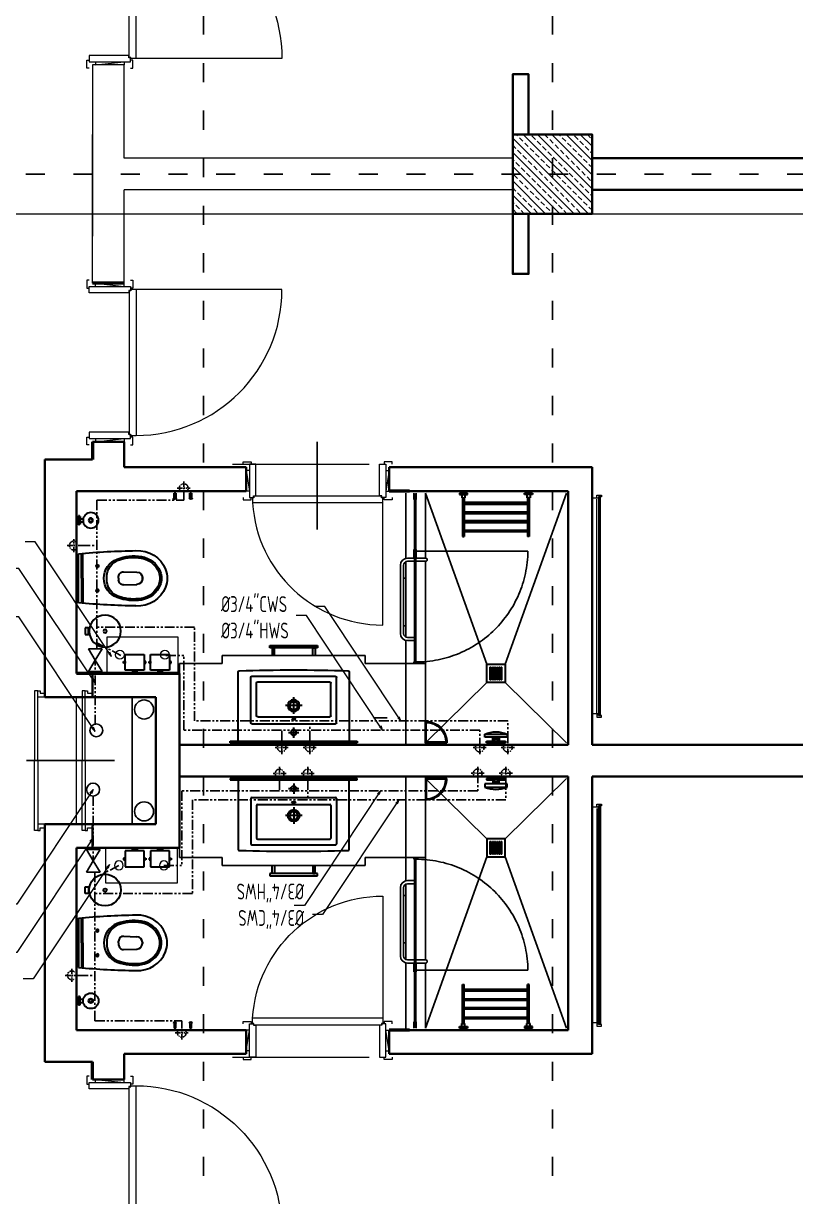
# Model space of a CAD drawing. Header units: millimetres. Extents: x 626118 to 667468, y 4481694 to 4492717.
# Drawn here: x 656657 to 657144, y 4483460 to 4484200 of the extents above; entities that cross this region are included whole.
import ezdxf

# ---------------------------------------------------------------- set-up
doc = ezdxf.new("R2010")
doc.units = ezdxf.units.MM
for name, pattern in [('ACAD_ISO03W100', [30, 12, -18]), ('DASHDOT', [1, 0.5, -0.25, 0, -0.25]), ('DUZ', [500, 500]), ('HIDDEN', [0.375, 0.25, -0.125]), ('HIDDEN2', [0.1875, 0.125, -0.0625]), ('PHANTOM', [2.5, 1.25, -0.25, 0.25, -0.25, 0.25, -0.25])]:
    doc.linetypes.add(name, pattern=pattern)
doc.layers.get('0').update_dxf_attribs({"color": 1, "linetype": 'DUZ'})
for name, color, linetype in [('0 MC MAHAL', 94, 'Continuous'), ('a_cam', 161, 'Continuous'), ('a_gorunus', 233, 'Continuous'), ('a_mobilya', 1, 'Continuous'), ('a_mobilya_tarama', 253, 'Continuous'), ('a_seramik', 241, 'Continuous'), ('a_seramik_tarama', 85, 'Continuous'), ('a_vitrifiye', 195, 'Continuous'), ('CWS', 2, 'DASHDOT'), ('GI-PIPE', 4, 'Continuous'), ('KOLTAR_F', 145, 'Continuous'), ('pen.kap.olc', 205, 'Continuous'), ('PL-CWS', 80, 'PHANTOM'), ('PL_TEXT', 3, 'Continuous'), ('söve', 26, 'DUZ'), ('TESİSAT', 57, 'Continuous')]:
    doc.layers.add(name, color=color, linetype=linetype)
for name, color, linetype, lineweight in [('DUV', 220, 'Continuous', 50), ('DUVAR', 7, 'Continuous', 35), ('FE_MOBTEF.2', 33, 'Continuous', 18), ('iç duvar', 7, 'Continuous', 50), ('KAPEN', 151, 'Continuous', 9), ('KOLON_F', 3, 'Continuous', 35), ('sabt_tef', 181, 'Continuous', 30), ('WH', 7, 'Continuous', 5)]:
    doc.layers.add(name, color=color, linetype=linetype, lineweight=lineweight)
doc.styles.add('din.shx', font='din.shx', dxfattribs={"width": 0.7})
pattern_1 = [(135, (5159458.051, 3823496.311), (-4.4901280605, -4.4901280605), []), (135, (5159458.051, 3823500.8014), (-4.4901280605, -4.4901280605), [3.175, -1.5875])]
pattern_2 = [(135, (5159458.051, 3823496.311), (-4.4901280605, -4.4901280605), []), (135, (5159458.051, 3823500.8014), (-4.4901280605, -4.4901280605), [3.175, -1.5875])]

# ---------------------------------------------------------------- blocks, each defined once
blk = doc.blocks.new('K210')
for p, q in [((0.04, 0.985), (0.04, 0.032)), ((0.04, 0.032), (0.047, 0.032)), ((0.047, 0.032), (0.047, 0.022)), ((0.047, 0.022), (0.953, 0.022)), ((0.953, 0.032), (0.96, 0.032)), ((0.953, 0.022), (0.953, 0.032)), ((0.96, 0.032), (0.96, 0.065))]:
    blk.add_line(p, q)
for points in [[(-0.02, 0.03), (-0.02, 0.045), (0.03, 0.045), (0.03, 0.03)], [(0.04, 0.065), (0.96, 0.065)], [(1.02, 0.03), (1.02, 0.045), (0.97, 0.045), (0.97, 0.03)], [(0.02, -0.19), (0, -0.19), (0.02, -0.01), (0, -0.01)], [(0.98, -0.19), (1, -0.19), (0.98, -0.01), (1, -0.01)], [(-0.02, -0.23), (-0.02, -0.245), (0.03, -0.245), (0.03, -0.23)], [(1.02, -0.23), (1.02, -0.245), (0.97, -0.245), (0.97, -0.23)]]:
    blk.add_lwpolyline(points)
for points in [[(0.02, 0.03), (0.045, 0.03), (0.045, 0.02), (0.06, 0.02), (0.06, -0.23), (0.02, -0.23)], [(0.98, 0.03), (0.955, 0.03), (0.955, 0.02), (0.94, 0.02), (0.94, -0.23), (0.98, -0.23)]]:
    blk.add_lwpolyline(points, close=True)
blk.add_arc((0.04, 0.065), 0.92, 0, 90)
blk = doc.blocks.new('new block')
at = {"layer": 'KAPEN'}
for p, q in [((105202.0528, 48261.8596), (105202.0198, 48261.8596)), ((105202.0528, 48261.8526), (105202.0528, 48261.8596)), ((105202.0628, 48261.8526), (105202.0528, 48261.8526)), ((105202.0628, 48261.0466), (105202.0628, 48261.8526)), ((105201.2498, 48261.0396), (105202.0528, 48261.0396)), ((105202.0528, 48261.0466), (105202.0628, 48261.0466)), ((105202.0528, 48261.0396), (105202.0528, 48261.0466))]:
    blk.add_line(p, q, dxfattribs=at)
for points in [[(105202.0548, 48261.9196), (105202.0398, 48261.9196), (105202.0398, 48261.8696), (105202.0548, 48261.8696)], [(105202.2648, 48261.9196), (105202.2798, 48261.9196), (105202.2798, 48261.8696), (105202.2648, 48261.8696)], [(105202.0198, 48261.0396), (105202.0198, 48261.8596)], [(105202.2248, 48261.8796), (105202.2248, 48261.8996), (105202.0948, 48261.8796), (105202.0948, 48261.8996)], [(105202.0548, 48260.9796), (105202.0398, 48260.9796), (105202.0398, 48261.0296), (105202.0548, 48261.0296)], [(105202.2648, 48260.9796), (105202.2798, 48260.9796), (105202.2798, 48261.0296), (105202.2648, 48261.0296)], [(105202.2248, 48261.0196), (105202.2248, 48260.9996), (105202.0948, 48261.0196), (105202.0948, 48260.9996)]]:
    blk.add_lwpolyline(points, dxfattribs=at)
for points in [[(105202.0548, 48261.8796), (105202.0548, 48261.8546), (105202.0648, 48261.8546), (105202.0648, 48261.8396), (105202.2648, 48261.8396), (105202.2648, 48261.8796)], [(105202.0548, 48261.0196), (105202.0548, 48261.0446), (105202.0648, 48261.0446), (105202.0648, 48261.0596), (105202.2648, 48261.0596), (105202.2648, 48261.0196)]]:
    blk.add_lwpolyline(points, close=True, dxfattribs=at)
blk.add_arc((105202.0715, 48261.0396), 0.8216, 93.60232, 180, dxfattribs=at)
blk = doc.blocks.new('rgtkjıtdkfgölv')
at = {"layer": 'FE_MOBTEF.2'}
for p, q in [((104445.9079, 48877.9319), (104445.8879, 48877.9319)), ((104445.8879, 48877.9319), (104445.8879, 48877.9019)), ((104445.8879, 48877.9019), (104445.8979, 48877.9019)), ((104445.8979, 48877.9139), (104445.8979, 48877.9219)), ((104445.8979, 48877.9219), (104447.2779, 48877.9219)), ((104445.8979, 48877.9219), (104445.9079, 48877.9219)), ((104445.8979, 48877.9019), (104445.8979, 48877.9219)), ((104445.8979, 48877.9079), (104445.8979, 48877.9139)), ((104445.8979, 48877.9139), (104447.2779, 48877.9139)), ((104447.2779, 48877.9139), (104445.8979, 48877.9139)), ((104447.2779, 48877.9079), (104445.8979, 48877.9079)), ((104445.9076, 48877.9319), (104445.9076, 48877.9619)), ((104445.9079, 48877.9219), (104445.9079, 48877.9319)), ((104447.2612, 48877.9319), (104445.9143, 48877.9319)), ((104447.2679, 48877.9319), (104447.2679, 48877.9619)), ((104447.2679, 48877.9319), (104447.2879, 48877.9319)), ((104447.2679, 48877.9219), (104447.2679, 48877.9319)), ((104447.2779, 48877.9219), (104447.2679, 48877.9219)), ((104447.2779, 48877.9019), (104447.2779, 48877.9219)), ((104447.2779, 48877.9219), (104447.2779, 48877.9139)), ((104447.2779, 48877.9139), (104447.2779, 48877.9079)), ((104447.2879, 48877.9019), (104447.2779, 48877.9019)), ((104447.2879, 48877.9319), (104447.2879, 48877.9019))]:
    blk.add_line(p, q, dxfattribs=at)
blk = doc.blocks.new('urejjnjf')
at = {"layer": 'sabt_tef'}
for p, q in [((104450.0661, 49042.3043), (104449.7561, 49042.3043)), ((104449.9111, 49042.2843), (104449.7561, 49042.2843)), ((104449.9111, 49042.2763), (104449.7561, 49042.2763)), ((104449.9111, 49042.2843), (104450.0661, 49042.2843)), ((104449.9111, 49042.2763), (104450.0661, 49042.2763)), ((104449.8462, 49042.1843), (104449.8216, 49042.1843)), ((104449.8336, 49042.1951), (104449.8336, 49042.1843)), ((104449.8336, 49042.1734), (104449.8336, 49042.1843)), ((104449.976, 49042.1843), (104450.0006, 49042.1843)), ((104449.9886, 49042.1951), (104449.9886, 49042.1843)), ((104449.9886, 49042.1734), (104449.9886, 49042.1843)), ((104449.9111, 49042.0508), (104449.8995, 49042.0508)), ((104449.9111, 49042.0508), (104449.9227, 49042.0508)), ((104449.8695, 49042.0199), (104449.872, 49041.9351)), ((104449.9527, 49042.0199), (104449.9501, 49041.9351)), ((104449.9111, 49041.9011), (104449.907, 49041.9011)), ((104449.907, 49041.9011), (104449.9111, 49041.9011)), ((104449.9152, 49041.9011), (104449.9111, 49041.9011)), ((104449.9111, 49041.9011), (104449.9152, 49041.9011))]:
    blk.add_line(p, q, dxfattribs=at)
for centre, major_axis, start_param, end_param in [((104454.7356, 49041.8516), (3.5355, 3.5355), 2.265542, 2.338186), ((104445.0866, 49041.8516), (-3.5355, 3.5355), 3.944999, 4.017643), ((104449.8336, 49042.1843), (-0.0053, 0.0053), 3.926991, 7.068583), ((104449.8336, 49042.1843), (0.0053, 0.0053), 2.356194, 5.497787), ((104449.9886, 49042.1843), (-0.0053, 0.0053), 3.926991, 7.068583), ((104449.9886, 49042.1843), (0.0053, 0.0053), 2.356194, 5.497787), ((104449.9111, 49042.0143), (0.0919, 0.0919), 0.785398, 1.997007), ((104449.9002, 49042.0148), (-0.0778, 0.0778), -0.884575, 0.555132), ((104449.9111, 49042.0143), (-0.0919, 0.0919), 4.286178, 5.497787), ((104449.922, 49042.0148), (0.0778, 0.0778), 5.728053, 7.16776), ((104450.0702, 49041.9545), (0.2121, 0.2121), 1.997007, 2.51551), ((104450.0702, 49041.9545), (0.2051, 0.2051), 2.057267, 2.51551), ((104449.8995, 49042.0208), (0.0212, 0.0212), 0.785398, 2.385987), ((104449.9227, 49042.0208), (-0.0212, 0.0212), 3.897198, 5.497787), ((104449.7519, 49041.9545), (0.2051, 0.2051), 5.338472, 5.796715), ((104449.7519, 49041.9545), (0.2121, 0.2121), 5.338472, 5.856974), ((104449.9261, 49041.9313), (-0.1344, 0.1344), 0.731068, 1.971798), ((104449.9261, 49041.9313), (0.1089, 0.1089), 2.51551, 3.542594), ((104449.9261, 49041.9313), (-0.1018, 0.1018), 0.944713, 1.971798), ((104449.907, 49041.9361), (-0.0247, 0.0247), 0.815191, 2.356194), ((104449.9152, 49041.9361), (0.0247, 0.0247), 3.926991, 5.467994), ((104449.8961, 49041.9313), (-0.1018, 0.1018), 2.740591, 3.767676), ((104449.8961, 49041.9313), (-0.1089, 0.1089), 2.740591, 3.767676), ((104449.8961, 49041.9313), (0.1344, 0.1344), 4.311388, 5.552117), ((104449.9111, 49041.8943), (0.1061, 0.1061), 3.542594, 3.926991), ((104449.9111, 49041.8943), (0.0806, 0.0806), 3.542594, 3.926991), ((104449.9111, 49041.8943), (0.0735, 0.0735), 3.542594, 3.926991), ((104449.9111, 49041.8943), (-0.0735, 0.0735), 2.356194, 2.740591), ((104449.9111, 49041.8943), (-0.0806, 0.0806), 2.356194, 2.740591), ((104449.9111, 49041.8943), (-0.1061, 0.1061), 2.356194, 2.740591)]:
    blk.add_ellipse(centre, major_axis=major_axis, ratio=1, start_param=start_param, end_param=end_param, dxfattribs=at)
blk = doc.blocks.new('sj4rıekfsdöşlçdoeköd')
blk.add_line((104449.3382, 48901.752), (104449.3382, 48901.767))
at = {"layer": 'a_cam'}
for p, q in [((104448.3202, 48901.1255), (104448.3202, 48901.1175)), ((104448.6682, 48901.1255), (104448.3202, 48901.1255)), ((104448.6682, 48901.1175), (104448.6682, 48901.1255)), ((104448.6862, 48901.1255), (104448.6862, 48901.1175)), ((104449.3782, 48901.1255), (104448.6862, 48901.1255)), ((104449.3782, 48901.1175), (104449.3782, 48901.1255)), ((104448.3202, 48901.1175), (104448.6682, 48901.1175)), ((104448.6862, 48901.1175), (104449.3782, 48901.1175))]:
    blk.add_line(p, q, dxfattribs=at)
at = {"layer": 'a_gorunus'}
for p, q in [((104448.7245, 48901.18), (104448.3122, 48901.18)), ((104449.2209, 48901.18), (104448.7455, 48901.18)), ((104449.3882, 48901.18), (104449.242, 48901.18)), ((104448.7232, 48901.056), (104448.3122, 48901.056)), ((104449.3882, 48901.056), (104448.7432, 48901.056))]:
    blk.add_line(p, q, dxfattribs=at)
at = {"layer": 'a_mobilya'}
for p, q in [((104448.7682, 48901.2145), (104449.1982, 48901.2145)), ((104448.7232, 48901.1255), (104448.7232, 48901.1695)), ((104448.7432, 48901.1695), (104448.7432, 48901.1255)), ((104449.1982, 48901.1945), (104448.7682, 48901.1945)), ((104449.2232, 48901.1255), (104449.2232, 48901.1695)), ((104449.2432, 48901.1695), (104449.2432, 48901.1255)), ((104448.7232, 48901.0545), (104448.7232, 48901.1175)), ((104448.7432, 48901.1175), (104448.7432, 48901.0545))]:
    blk.add_line(p, q, dxfattribs=at)
for centre, major_axis, start_param, end_param in [((104448.7682, 48901.1695), (0.0318, 0.0318), 0.785398, 2.356194), ((104449.1982, 48901.1695), (-0.0318, 0.0318), 3.926991, 5.497787), ((104448.7682, 48901.1695), (0.0177, 0.0177), 0.785398, 2.356194), ((104449.1982, 48901.1695), (-0.0177, 0.0177), 3.926991, 5.497787), ((104448.7332, 48901.0545), (0.00707, 0.00707), 2.356194, 5.497787)]:
    blk.add_ellipse(centre, major_axis=major_axis, ratio=1, start_param=start_param, end_param=end_param, dxfattribs=at)
at = {"layer": 'a_mobilya_tarama', "linetype": 'HIDDEN2', "ltscale": 200}
for p, q in [((104449.3927, 48900.6695), (104448.3122, 48901.056)), ((104449.5077, 48900.6695), (104449.8882, 48901.056)), ((104449.4102, 48900.6263), (104449.4102, 48900.6213)), ((104449.4902, 48900.6263), (104449.4102, 48900.6263)), ((104449.4102, 48900.6213), (104449.4902, 48900.6213)), ((104449.4106, 48900.6496), (104449.4106, 48900.6446)), ((104449.4906, 48900.6496), (104449.4106, 48900.6496)), ((104449.4106, 48900.6446), (104449.4906, 48900.6446)), ((104449.4106, 48900.638), (104449.4106, 48900.633)), ((104449.4906, 48900.638), (104449.4106, 48900.638)), ((104449.4106, 48900.633), (104449.4906, 48900.633)), ((104449.4106, 48900.6148), (104449.4106, 48900.6098)), ((104449.4906, 48900.6148), (104449.4106, 48900.6148)), ((104449.4106, 48900.6098), (104449.4906, 48900.6098)), ((104449.4902, 48900.6213), (104449.4902, 48900.6263)), ((104449.4906, 48900.6446), (104449.4906, 48900.6496)), ((104449.4906, 48900.633), (104449.4906, 48900.638)), ((104449.4906, 48900.6098), (104449.4906, 48900.6148)), ((104449.3927, 48900.5545), (104448.3122, 48900.168)), ((104449.4102, 48900.6031), (104449.4102, 48900.5981)), ((104449.4902, 48900.6031), (104449.4102, 48900.6031)), ((104449.4102, 48900.5981), (104449.4902, 48900.5981)), ((104449.4102, 48900.5917), (104449.4102, 48900.5867)), ((104449.4902, 48900.5917), (104449.4102, 48900.5917)), ((104449.4102, 48900.5867), (104449.4902, 48900.5867)), ((104449.4102, 48900.5803), (104449.4102, 48900.5753)), ((104449.4902, 48900.5803), (104449.4102, 48900.5803)), ((104449.4102, 48900.5753), (104449.4902, 48900.5753)), ((104449.4902, 48900.5981), (104449.4902, 48900.6031)), ((104449.4902, 48900.5867), (104449.4902, 48900.5917)), ((104449.4902, 48900.5753), (104449.4902, 48900.5803)), ((104449.5077, 48900.5545), (104449.8882, 48900.168))]:
    blk.add_line(p, q, dxfattribs=at)
at = {"layer": 'a_seramik'}
for p, q in [((104449.3882, 48902.606), (104449.3882, 48902.337)), ((104449.4502, 48902.606), (104449.3882, 48902.606)), ((104449.3382, 48902.337), (104449.3382, 48901.437)), ((104449.3882, 48902.337), (104449.3382, 48902.337)), ((104449.3382, 48901.437), (104449.3882, 48901.437)), ((104449.3882, 48901.437), (104449.3882, 48901.18)), ((104449.3882, 48901.18), (104449.9002, 48901.18)), ((104449.3882, 48901.056), (104449.3882, 48901.18)), ((104449.9002, 48901.056), (104449.3882, 48901.056))]:
    blk.add_line(p, q, dxfattribs=at)
at = {"layer": 'a_seramik_tarama'}
for p, q in [((104448.8502, 48901.18), (104448.8502, 48901.1945)), ((104449.1502, 48901.18), (104449.1502, 48901.1945))]:
    blk.add_line(p, q, dxfattribs=at)
at = {"layer": 'a_vitrifiye'}
for p, q in [((104449.8882, 48901.487), (104449.8882, 48902.287)), ((104448.3522, 48901.129), (104448.3122, 48901.129)), ((104448.3152, 48901.126), (104448.3522, 48901.126)), ((104448.3522, 48901.126), (104448.3522, 48901.129)), ((104448.6682, 48901.129), (104448.6782, 48901.129)), ((104448.6682, 48901.114), (104448.6682, 48901.129)), ((104448.6782, 48901.129), (104448.6782, 48901.114)), ((104448.6812, 48901.117), (104448.6812, 48901.126)), ((104448.6812, 48901.126), (104448.7182, 48901.126)), ((104449.3782, 48901.129), (104449.3782, 48901.114)), ((104449.3782, 48901.129), (104449.3782, 48901.114)), ((104449.3882, 48901.129), (104449.3782, 48901.129)), ((104449.3882, 48901.129), (104449.3882, 48901.114)), ((104449.3882, 48901.114), (104449.3882, 48901.129)), ((104448.3122, 48901.114), (104448.3522, 48901.114)), ((104448.3522, 48901.117), (104448.3152, 48901.117)), ((104448.3522, 48901.114), (104448.3522, 48901.117)), ((104448.6782, 48901.114), (104448.6682, 48901.114)), ((104448.6782, 48901.114), (104448.7182, 48901.114)), ((104448.7182, 48901.117), (104448.6812, 48901.117)), ((104449.3782, 48901.114), (104449.3882, 48901.114))]:
    blk.add_line(p, q, dxfattribs=at)
at = {"layer": 'a_vitrifiye', "linetype": 'HIDDEN', "ltscale": 10}
for p, q in [((104448.6782, 48901.129), (104448.6782, 48900.4105)), ((104448.7182, 48901.129), (104448.6782, 48901.129))]:
    blk.add_line(p, q, dxfattribs=at)
at = {"layer": 'a_vitrifiye', "linetype": 'HIDDEN'}
for p, q in [((104448.7182, 48901.129), (104448.7182, 48901.126)), ((104448.7182, 48901.114), (104448.7182, 48901.117))]:
    blk.add_line(p, q, dxfattribs=at)
at = {"layer": 'a_vitrifiye', "linetype": 'HIDDEN', "ltscale": 10}
blk.add_ellipse((104448.6722, 48901.1165), major_axis=(-0.4992, 0.4992), ratio=1, start_param=2.364699, end_param=3.928437, dxfattribs=at)
at = {"layer": 'sabt_tef'}
for p, q in [((104448.4572, 48903.238), (104448.4572, 48903.244)), ((104448.5119, 48903.244), (104448.4572, 48903.244)), ((104448.5119, 48903.238), (104448.4572, 48903.238)), ((104448.4601, 48903.2339), (104448.4601, 48903.238)), ((104448.4601, 48903.2339), (104448.5091, 48903.2339)), ((104448.4746, 48903.2319), (104448.4746, 48903.2141)), ((104448.4946, 48903.2319), (104448.4946, 48903.2141)), ((104448.5091, 48903.2339), (104448.5091, 48903.238)), ((104448.5119, 48903.238), (104448.5119, 48903.244)), ((104449.1624, 48903.2021), (104449.2049, 48903.2021)), ((104449.1624, 48903.1813), (104449.1624, 48903.2021)), ((104449.2049, 48903.2021), (104449.2049, 48903.1813)), ((104449.2049, 48903.1813), (104449.1624, 48903.1813)), ((104449.4302, 48902.949), (104449.3302, 48902.949)), ((104449.3302, 48902.949), (104449.3302, 48902.829)), ((104449.3752, 48902.959), (104449.3752, 48902.949)), ((104449.3852, 48902.959), (104449.3752, 48902.959)), ((104449.3752, 48902.949), (104449.3852, 48902.949)), ((104449.3852, 48902.949), (104449.3852, 48902.959)), ((104449.4302, 48902.829), (104449.4302, 48902.949)), ((104449.4352, 48902.904), (104449.4452, 48902.904)), ((104449.4352, 48902.874), (104449.4352, 48902.904)), ((104449.4452, 48902.904), (104449.4452, 48902.874)), ((104449.3302, 48902.829), (104449.4302, 48902.829)), ((104449.3752, 48902.829), (104449.3852, 48902.829)), ((104449.3752, 48902.819), (104449.3752, 48902.829)), ((104449.3852, 48902.829), (104449.3852, 48902.819)), ((104449.4302, 48902.8915), (104449.4352, 48902.8915)), ((104449.4352, 48902.8865), (104449.4302, 48902.8865)), ((104449.4352, 48902.8915), (104449.4352, 48902.8865)), ((104449.4452, 48902.874), (104449.4352, 48902.874)), ((104449.4302, 48902.789), (104449.3302, 48902.789)), ((104449.3302, 48902.789), (104449.3302, 48902.669)), ((104449.3852, 48902.819), (104449.3752, 48902.819)), ((104449.3752, 48902.799), (104449.3752, 48902.789)), ((104449.3852, 48902.799), (104449.3752, 48902.799)), ((104449.3752, 48902.789), (104449.3852, 48902.789)), ((104449.3852, 48902.789), (104449.3852, 48902.799)), ((104449.4302, 48902.669), (104449.4302, 48902.789)), ((104449.4302, 48902.7315), (104449.4352, 48902.7315)), ((104449.4352, 48902.7265), (104449.4302, 48902.7265)), ((104449.4352, 48902.744), (104449.4452, 48902.744)), ((104449.4352, 48902.714), (104449.4352, 48902.744)), ((104449.4352, 48902.7315), (104449.4352, 48902.7265)), ((104449.4452, 48902.714), (104449.4352, 48902.714)), ((104449.4452, 48902.744), (104449.4452, 48902.714)), ((104448.3122, 48902.641), (104448.3122, 48902.631)), ((104448.3422, 48902.641), (104448.3122, 48902.641)), ((104448.3122, 48902.631), (104448.3422, 48902.631)), ((104448.3422, 48902.641), (104448.3422, 48902.645)), ((104448.3422, 48902.627), (104448.3422, 48902.631)), ((104449.3302, 48902.669), (104449.4302, 48902.669)), ((104449.3752, 48902.669), (104449.3852, 48902.669)), ((104449.3752, 48902.659), (104449.3752, 48902.669)), ((104449.3852, 48902.659), (104449.3752, 48902.659)), ((104449.3852, 48902.669), (104449.3852, 48902.659)), ((104448.3122, 48902.541), (104448.3122, 48902.531)), ((104448.3422, 48902.541), (104448.3122, 48902.541)), ((104448.3122, 48902.531), (104448.3422, 48902.531)), ((104448.3422, 48902.541), (104448.3422, 48902.545)), ((104448.3422, 48902.527), (104448.3422, 48902.531)), ((104449.8812, 48902.237), (104449.4402, 48902.237)), ((104449.8782, 48902.287), (104449.8782, 48901.487)), ((104449.8882, 48902.287), (104449.8782, 48902.287)), ((104449.8882, 48901.544), (104449.8882, 48902.23)), ((104449.4682, 48902.15), (104449.4682, 48901.624)), ((104449.7612, 48902.157), (104449.4752, 48902.157)), ((104449.5042, 48902.114), (104449.5042, 48901.66)), ((104449.7162, 48902.121), (104449.5112, 48902.121)), ((104449.7232, 48902.114), (104449.7232, 48901.66)), ((104449.7682, 48902.15), (104449.7682, 48901.624)), ((104449.2732, 48902.037), (104449.2732, 48901.737)), ((104449.2882, 48902.037), (104449.2732, 48902.037)), ((104449.2882, 48901.737), (104449.2882, 48902.037)), ((104449.2882, 48902.007), (104449.2882, 48902.022)), ((104449.2882, 48902.022), (104449.3382, 48902.022)), ((104449.3382, 48902.007), (104449.2882, 48902.007)), ((104449.6532, 48901.8345), (104449.6532, 48901.9395)), ((104449.7057, 48901.887), (104449.6007, 48901.887)), ((104449.8558, 48901.887), (104449.7906, 48901.887)), ((104449.8232, 48901.9196), (104449.8232, 48901.8544)), ((104449.2732, 48901.737), (104449.2882, 48901.737)), ((104449.2882, 48901.767), (104449.2882, 48901.752)), ((104449.3382, 48901.767), (104449.2882, 48901.767)), ((104449.2882, 48901.752), (104449.3382, 48901.752)), ((104449.7162, 48901.653), (104449.5112, 48901.653)), ((104449.7612, 48901.617), (104449.4752, 48901.617)), ((104449.4402, 48901.537), (104449.8812, 48901.537)), ((104449.8782, 48901.487), (104449.8882, 48901.487)), ((104449.8882, 48901.056), (104449.7542, 48901.056)), ((104449.8832, 48901.051), (104449.7591, 48901.051)), ((104449.8832, 48900.9269), (104449.8832, 48901.051)), ((104449.8882, 48900.922), (104449.8882, 48901.056)), ((104448.3122, 48900.792), (104448.3122, 48900.842)), ((104448.3122, 48900.842), (104448.3222, 48900.842)), ((104448.3222, 48900.842), (104448.3222, 48900.792)), ((104448.3222, 48900.792), (104448.3122, 48900.792)), ((104448.3222, 48900.827), (104448.3422, 48900.827)), ((104448.3222, 48900.807), (104448.3422, 48900.807)), ((104448.3422, 48900.827), (104448.3422, 48900.807)), ((104448.3422, 48900.822), (104448.5872, 48900.822)), ((104448.3422, 48900.812), (104448.5872, 48900.812)), ((104448.3722, 48900.812), (104448.3822, 48900.812)), ((104448.3722, 48900.412), (104448.3722, 48900.812)), ((104448.3822, 48900.812), (104448.3822, 48900.412)), ((104448.4322, 48900.812), (104448.4422, 48900.812)), ((104448.4322, 48900.412), (104448.4322, 48900.812)), ((104448.4422, 48900.812), (104448.4422, 48900.412)), ((104448.4872, 48900.812), (104448.4972, 48900.812)), ((104448.4872, 48900.412), (104448.4872, 48900.812)), ((104448.4972, 48900.812), (104448.4972, 48900.412)), ((104448.5572, 48900.812), (104448.5472, 48900.812)), ((104448.5472, 48900.812), (104448.5472, 48900.412)), ((104448.5572, 48900.412), (104448.5572, 48900.812)), ((104448.5872, 48900.822), (104448.5872, 48900.812)), ((104449.8532, 48900.682), (104449.8332, 48900.682)), ((104449.8332, 48900.682), (104449.8332, 48900.542)), ((104449.8532, 48900.682), (104449.8332, 48900.682)), ((104449.8532, 48900.617), (104449.8532, 48900.682)), ((104449.8532, 48900.542), (104449.8532, 48900.682)), ((104449.3927, 48900.6695), (104449.3927, 48900.5545)), ((104449.5077, 48900.6695), (104449.3927, 48900.6695)), ((104449.5077, 48900.5545), (104449.5077, 48900.6695)), ((104449.8646, 48900.617), (104449.8532, 48900.617)), ((104449.8646, 48900.617), (104449.8532, 48900.617)), ((104449.8532, 48900.542), (104449.8532, 48900.607)), ((104449.8532, 48900.607), (104449.8646, 48900.607)), ((104449.8532, 48900.607), (104449.8646, 48900.607)), ((104449.8582, 48900.632), (104449.8582, 48900.617)), ((104449.8782, 48900.632), (104449.8582, 48900.632)), ((104449.8582, 48900.607), (104449.8582, 48900.592)), ((104449.8882, 48900.624), (104449.8632, 48900.624)), ((104449.8632, 48900.624), (104449.8632, 48900.622)), ((104449.8632, 48900.622), (104449.8632, 48900.624)), ((104449.8632, 48900.624), (104449.8882, 48900.624)), ((104449.8632, 48900.622), (104449.8732, 48900.622)), ((104449.8832, 48900.622), (104449.8632, 48900.622)), ((104449.8782, 48900.672), (104449.8782, 48900.624)), ((104449.8882, 48900.672), (104449.8782, 48900.672)), ((104449.8782, 48900.624), (104449.8782, 48900.632)), ((104449.8832, 48900.602), (104449.8832, 48900.622)), ((104449.8882, 48900.552), (104449.8882, 48900.672)), ((104449.8882, 48900.6), (104449.8882, 48900.624)), ((104449.8882, 48900.624), (104449.8882, 48900.6)), ((104449.3927, 48900.5545), (104449.5077, 48900.5545)), ((104449.8332, 48900.542), (104449.8532, 48900.542)), ((104449.8332, 48900.542), (104449.8532, 48900.542)), ((104449.8582, 48900.592), (104449.8782, 48900.592)), ((104449.8732, 48900.602), (104449.8632, 48900.602)), ((104449.8632, 48900.602), (104449.8632, 48900.6)), ((104449.8632, 48900.6), (104449.8632, 48900.602)), ((104449.8632, 48900.602), (104449.8832, 48900.602)), ((104449.8632, 48900.6), (104449.8882, 48900.6)), ((104449.8882, 48900.6), (104449.8632, 48900.6)), ((104449.8782, 48900.592), (104449.8782, 48900.6)), ((104449.8782, 48900.6), (104449.8782, 48900.552)), ((104449.8782, 48900.552), (104449.8882, 48900.552)), ((104448.3122, 48900.432), (104448.3122, 48900.382)), ((104448.3222, 48900.432), (104448.3122, 48900.432)), ((104448.3222, 48900.382), (104448.3222, 48900.432)), ((104448.3222, 48900.417), (104448.3422, 48900.417)), ((104448.3222, 48900.397), (104448.3422, 48900.397)), ((104448.3422, 48900.397), (104448.3422, 48900.417)), ((104448.3422, 48900.412), (104448.5872, 48900.412)), ((104448.3422, 48900.402), (104448.5872, 48900.402)), ((104448.3822, 48900.412), (104448.3722, 48900.412)), ((104448.4422, 48900.412), (104448.4322, 48900.412)), ((104448.4972, 48900.412), (104448.4872, 48900.412)), ((104448.5472, 48900.412), (104448.5572, 48900.412)), ((104448.5872, 48900.402), (104448.5872, 48900.412)), ((104448.3122, 48900.382), (104448.3222, 48900.382))]:
    blk.add_line(p, q, dxfattribs=at)
for centre, major_axis, ratio, start_param, end_param in [((104448.4846, 48903.1662), (0.0346, 0.0346), 1, 0.785398, 7.068583), ((104448.4846, 48903.1662), (0.0099, 0.0099), 1, 0.785398, 7.068583), ((104448.4846, 48903.1662), (-0.00707, 0.00707), 1, -0.785398, 5.497787), ((104449.1836, 48903.0762), (-0.0708, 0.0708), 1, -0.785398, 5.497787), ((104449.1836, 48903.0762), (0.00765, 0.00765), 1, 0.785398, 7.068583), ((104448.3422, 48902.636), (0.00636, 0.00636), 1, 3.926991, 7.068583), ((104448.3422, 48902.536), (0.00636, 0.00636), 1, 3.926991, 7.068583), ((104449.4402, 48902.23), (-0.00495, 0.00495), 1, -0.785398, 0.751244), ((104449.8812, 48902.23), (-0.00495, 0.00495), 1, 3.926991, 5.497787), ((104461.1928, 48901.887), (8.3188, 8.3188), 1, 2.327015, 2.385374), ((104449.4752, 48902.15), (-0.00495, 0.00495), 1, -0.785398, 0.785398), ((104449.5112, 48902.114), (-0.00495, 0.00495), 1, -0.785398, 0.785398), ((104449.7162, 48902.114), (-0.00495, 0.00495), 1, 3.926991, 5.497787), ((104449.7612, 48902.15), (-0.00495, 0.00495), 1, 3.926991, 5.497787), ((104449.6532, 48901.887), (0.0265, 0.0265), 1, 3.926991, 10.210176), ((104449.6532, 48901.887), (0.0184, 0.0184), 1, 3.926991, 10.210176), ((104449.7372, 48901.887), (0, 0.0123), 0.321168, 0, 6.283185), ((104449.8232, 48901.887), (0.0124, 0.0124), 1, 3.926991, 10.210176), ((104449.5112, 48901.66), (0.00495, 0.00495), 1, 2.356194, 3.926991), ((104449.7162, 48901.66), (0.00495, 0.00495), 1, 3.926991, 5.497787), ((104449.4752, 48901.624), (0.00495, 0.00495), 1, 2.356194, 3.926991), ((104449.7612, 48901.624), (0.00495, 0.00495), 1, 3.926991, 5.497787), ((104449.4402, 48901.544), (-0.00495, 0.00495), 1, 0.819553, 2.356194), ((104449.8812, 48901.544), (0.00495, 0.00495), 1, 3.926991, 5.497787), ((104449.8838, 48901.0516), (-0.0917, 0.0917), 1, 0.751374, 2.390218), ((104449.8838, 48901.0516), (-0.0882, 0.0882), 1, 0.790124, 2.351469), ((104449.9891, 48900.612), (0.1208, 0.1208), 1, 1.934008, 2.778381), ((104449.9891, 48900.612), (0.1208, 0.1208), 1, 1.934008, 2.778381), ((104449.8732, 48900.612), (0.00707, 0.00707), 1, 0.785398, 7.068583), ((104449.8732, 48900.612), (-0.00707, 0.00707), 1, -0.785398, 0.261799), ((104449.8732, 48900.612), (0.00707, 0.00707), 1, 2.879793, 3.926991)]:
    blk.add_ellipse(centre, major_axis=major_axis, ratio=ratio, start_param=start_param, end_param=end_param, dxfattribs=at)
at = {"layer": '0 MC MAHAL'}
blk.add_blockref('urejjnjf', (-1.0609, -139.0602), dxfattribs=at)
blk = doc.blocks.new('GATE')
at = {"layer": 'GI-PIPE', "color": 1, "linetype": 'Continuous'}
for points in [[(-0.02, 6.63), (-4.08, 13.26)], [(3.98, 13.26), (-4.08, 13.26)], [(-0.02, 6.63), (3.98, 13.26)], [(-0.02, 6.63), (-4.02, 0)], [(-4.02, 0), (4.04, 0)], [(-0.02, 6.63), (4.04, 0)]]:
    blk.add_lwpolyline(points, dxfattribs=at)
blk = doc.blocks.new('DN PIPE')
at = {"color": 1}
for p, q in [((1.5, 0), (-1.5, 0)), ((0, -1.5, 0), (0, 1.5, 0))]:
    blk.add_line(p, q, dxfattribs=at)
blk.add_arc((0, 0, 0), 1, 230.6789, 129.3211, dxfattribs=at)
blk = doc.blocks.new('A$C9070866a')
at = {"layer": 'iç duvar', "color": 1, "linetype": 'Continuous', "lineweight": 5}
for p, q in [((54.47, 72.22, 0), (6.4, 0)), ((54.47, 72.22, 0), (52.47, 70.27)), ((54.47, 72.22, 0), (53.45, 69.62)), ((6.4, 0), (0, 0))]:
    blk.add_line(p, q, dxfattribs=at)
blk = doc.blocks.new('WH')
blk.add_lwpolyline([(-11.63, -8.07), (4.63, -8.07), (4.63, 0), (-11.63, 0)], close=True)
for centre in [(-8.63, -4.03), (1.63, -4.03)]:
    blk.add_circle(centre, 1.02)
blk = doc.blocks.new('A$Caae8b343')
at = {"layer": 'PL-CWS', "ltscale": 5}
for p, q in [((256.07, 160.21, 0), (256.07, 163.68, 0)), ((310.78, 160.21), (256.07, 160.21)), ((310.78, 160.21), (310.77, 66.42, 0.56)), ((321.23, 131.58, 0), (310.78, 131.58, 0)), ((249.34, 20.95, 0), (249.34, 80.04, 0)), ((249.34, 80.04, 0), (311.23, 80.04, 0)), ((295.71, 62.25), (310.78, 70.17)), ((311.93, 18.46, 0), (311.93, 58.02, 0)), ((51.79, 8.3, 0), (51.79, 20.95, 0)), ((51.79, 20.95, 0), (249.34, 20.95, 0)), ((176.67, 8.4, 0), (176.67, 20.95, 0))]:
    blk.add_line(p, q, dxfattribs=at)
at = {"layer": 'PL-CWS', "color": 1, "ltscale": 5}
for p, q in [((255.99, 15.21, 0), (255.99, 62.25, 0)), ((267.36, 62.25), (255.99, 62.25)), ((69.46, 4.15, 0), (69.46, 15.21, 0)), ((69.46, 15.21, 0), (255.99, 15.21, 0)), ((194.34, 8.4, 0), (194.34, 15.21, 0))]:
    blk.add_line(p, q, dxfattribs=at)
at = {"layer": 'PL-CWS', "linetype": 'Continuous', "ltscale": 3}
blk.add_circle((311.93, 14.4, 0), 4.07, dxfattribs=at)
at = {"layer": 'CWS', "color": 1, "linetype": 'ByBlock', "ltscale": 3, "xscale": 1.075385678613699, "yscale": 1.075385678613699, "zscale": 1.075385678613699, "rotation": 359.7184051430769}
blk.add_blockref('GATE', (311.84, 52.16, 0.56), dxfattribs=at)
at = {"layer": 'iç duvar', "color": 1, "linetype": 'Continuous', "lineweight": 5, "rotation": 180}
for p in [(356.06, 133.85), (366.4, 117.16, 0), (173.62, 93.17, 0), (185.16, 87.44, 0), (366.4, 86.62, 0)]:
    blk.add_blockref('A$C9070866a', p, dxfattribs=at)
at = {"layer": 'PL-CWS', "color": 1, "linetype": 'ByBlock', "xscale": 2.765509595867254, "yscale": 2.765509595867254, "zscale": 2.765509595867254}
for p, rotation in [((256.07, 167.83, 0), 90), ((51.79, 4.15, 0), 270), ((69.46, 4.15, 0), 270), ((176.67, 4.25, 0), 270), ((194.34, 4.25, 0), 270)]:
    blk.add_blockref('DN PIPE', p, dxfattribs=dict(at, rotation=rotation))
blk.add_blockref('DN PIPE', (325.38, 131.58, 0), dxfattribs=at)
at = {"layer": 'WH', "xscale": -2.765509595867254, "yscale": 2.765509595867254, "zscale": 2.765509595867254, "rotation": 180}
blk.add_blockref('WH', (291.21, 51.1, 0), dxfattribs=at)
at = {"layer": 'PL_TEXT', "insert": (380, 139.84, 12.16), "char_height": 10, "width": 380, "attachment_point": 3, "line_spacing_factor": 1.26, "style": 'din.shx'}
blk.add_mtext('IEWH', dxfattribs=at)
at = {"layer": 'PL_TEXT', "char_height": 10, "width": 110.1758, "attachment_point": 7, "style": 'din.shx'}
for s, insert in [('∅1"CWS', (369.24, 110.78)), ('%%C3/4"CWS\\P%%C3/4"HWS', (178.88, 73.69)), ('%%C1½"CWS \\PF/A, ', (361.21, 52.73))]:
    blk.add_mtext(s, dxfattribs=dict(at, insert=insert))
blk = doc.blocks.new('A$Cf0e34471')
at = {"layer": 'iç duvar', "color": 1, "linetype": 'Continuous', "lineweight": 5, "rotation": 270}
blk.add_blockref('A$Caae8b343', (0, 479.42), dxfattribs=at)
blk = doc.blocks.new('A$C53ff0a9c')
at = {"layer": 'iç duvar', "color": 1, "linetype": 'Continuous', "lineweight": 5}
blk.add_blockref('A$Cf0e34471', (0, 0), dxfattribs=at)
blk = doc.blocks.new('A$Cac553358')
at = {"layer": 'iç duvar', "color": 1, "linetype": 'Continuous', "lineweight": 5, "rotation": 270}
blk.add_blockref('A$C53ff0a9c', (0, 171.97), dxfattribs=at)

msp = doc.modelspace()

# ---------------------------------------------------------------- hatches: boundary and pattern name
at = {"layer": 'KOLTAR_F'}
h = msp.add_hatch(dxfattribs=at)
h.set_pattern_fill('ANSI33', color=256, angle=90, style=0)
h.set_pattern_definition(pattern_1)
h.paths.add_polyline_path([(657015.58, 4484079.79), (657015.58, 4484129.79), (656965.58, 4484129.79), (656965.58, 4484079.79)])
h = msp.add_hatch(dxfattribs=at)
h.set_pattern_fill('ANSI33', color=256, angle=90, style=0)
h.set_pattern_definition(pattern_2)
h.paths.add_polyline_path([(657015.58, 4484079.79), (657015.58, 4484129.79), (656965.58, 4484129.79), (656965.58, 4484079.79)])
h = msp.add_hatch(dxfattribs=at)
h.set_pattern_fill('ANSI33', color=256, angle=90, style=0)
h.set_pattern_definition(pattern_1)
h.paths.add_polyline_path([(657015.58, 4484079.79), (657015.58, 4484129.79), (656965.58, 4484129.79), (656965.58, 4484079.79)])
h = msp.add_hatch(dxfattribs=at)
h.set_pattern_fill('ANSI33', color=256, angle=90, style=0)
h.set_pattern_definition(pattern_2)
h.paths.add_polyline_path([(657015.58, 4484079.79), (657015.58, 4484129.79), (656965.58, 4484129.79), (656965.58, 4484079.79)])

# ---------------------------------------------------------------- linework, layer by layer
at = {"color": 232, "linetype": 'ACAD_ISO03W100'}
for p, q in [((656770.58, 4486004.79), (656770.58, 4482874.79)), ((656990.58, 4486004.79), (656990.58, 4482874.79)), ((657630.58, 4484104.79), (653690.58, 4484104.79))]:
    msp.add_line(p, q, dxfattribs=at)
at = {"layer": 'DUV'}
for p, q in [((656720.58, 4484035.9), (656700.58, 4484035.9)), ((656700.58, 4483935.9), (656700.58, 4483924.79)), ((656900.58, 4483904.79), (656887.58, 4483904.79)), ((656755.58, 4483789.79), (656690.58, 4483789.79)), ((656900.58, 4483564.79), (656887.58, 4483564.79)), ((656700.58, 4483533.68), (656700.58, 4483544.79))]:
    msp.add_line(p, q, dxfattribs=at)
at = {"layer": 'DUVAR'}
for p, q in [((657485.58, 4484114.79), (657015.58, 4484114.79)), ((657485.58, 4484094.79), (657015.58, 4484094.79)), ((656700.58, 4483924.79), (656700.58, 4483935.9)), ((656720.58, 4483935.9), (656700.58, 4483935.9)), ((656720.58, 4483935.9), (656720.58, 4483919.79)), ((656700.58, 4483924.79), (656670.58, 4483924.79)), ((656670.58, 4483774.79), (656670.58, 4483924.79)), ((656797.58, 4483919.79), (656720.58, 4483919.79)), ((656797.58, 4483919.79), (656797.58, 4483904.79)), ((656887.58, 4483904.79), (656887.58, 4483919.79)), ((657015.58, 4483919.79), (656887.58, 4483919.79)), ((657015.58, 4483919.79), (657015.58, 4483744.79)), ((656797.58, 4483904.79), (656690.58, 4483904.79)), ((656690.58, 4483789.79), (656690.58, 4483904.79)), ((657000.58, 4483904.79), (656887.58, 4483904.79)), ((657000.58, 4483904.79), (657000.58, 4483744.79)), ((656755.58, 4483789.79), (656690.58, 4483789.79)), ((656755.58, 4483789.79), (656700.58, 4483789.79)), ((656700.58, 4483774.79), (656700.58, 4483789.79)), ((656755.58, 4483679.79), (656755.58, 4483789.79)), ((656755.58, 4483744.79), (656755.58, 4483789.79)), ((656740.58, 4483774.79), (656670.58, 4483774.79)), ((656740.58, 4483774.79), (656700.58, 4483774.79)), ((656740.58, 4483774.79), (656740.58, 4483694.79)), ((656740.58, 4483774.79), (656740.58, 4483694.79)), ((657000.58, 4483744.79), (656755.58, 4483744.79)), ((657515.58, 4483744.79), (657015.58, 4483744.79)), ((657000.58, 4483724.79), (656755.58, 4483724.79)), ((656755.58, 4483724.79), (656755.58, 4483679.79)), ((657000.58, 4483564.79), (657000.58, 4483724.79)), ((657515.58, 4483724.79), (657015.58, 4483724.79)), ((657015.58, 4483549.79), (657015.58, 4483724.79)), ((656670.58, 4483694.79), (656670.58, 4483544.79)), ((656740.58, 4483694.79), (656670.58, 4483694.79)), ((656740.58, 4483694.79), (656700.58, 4483694.79)), ((656700.58, 4483693.54), (656700.58, 4483679.79)), ((656690.58, 4483679.79), (656690.58, 4483564.79)), ((656755.58, 4483679.79), (656690.58, 4483679.79)), ((656755.58, 4483679.79), (656700.58, 4483679.79)), ((656797.58, 4483564.79), (656690.58, 4483564.79)), ((656797.58, 4483549.79), (656797.58, 4483564.79)), ((656887.58, 4483564.79), (656887.58, 4483549.79)), ((657000.58, 4483564.79), (656887.58, 4483564.79)), ((656797.58, 4483549.79), (656720.58, 4483549.79)), ((656720.58, 4483533.68), (656720.58, 4483549.79)), ((657015.58, 4483549.79), (656887.58, 4483549.79)), ((656700.58, 4483544.79), (656670.58, 4483544.79)), ((656700.58, 4483544.79), (656700.58, 4483533.68)), ((656720.58, 4483533.68), (656700.58, 4483533.68))]:
    msp.add_line(p, q, dxfattribs=at)
for points in [[(656965.58, 4484129.79), (656965.58, 4484167.79), (656975.58, 4484167.79), (656975.58, 4484129.79)], [(656965.58, 4484079.79), (656965.58, 4484041.79), (656975.58, 4484041.79), (656975.58, 4484079.79)]]:
    msp.add_lwpolyline(points, dxfattribs=at)
at = {"layer": 'iç duvar', "color": 7, "lineweight": 18}
for p, q in [((656700.58, 4484173.68), (656700.58, 4484065.71)), ((656720.58, 4484173.68), (656700.58, 4484173.68)), ((656720.58, 4484114.79), (656720.58, 4484173.68)), ((656700.58, 4484035.9), (656700.58, 4484129.79)), ((656965.58, 4484114.79), (656720.58, 4484114.79)), ((656720.58, 4484035.9), (656720.58, 4484094.79)), ((656965.58, 4484094.79), (656720.58, 4484094.79)), ((656725.63, 4483774.79), (656725.63, 4483694.79))]:
    msp.add_line(p, q, dxfattribs=at)
at = {"layer": 'iç duvar', "color": 252, "linetype": 'Continuous', "lineweight": 5, "true_color": 0x939598}
for p, q in [((656495.58, 4484079.79), (656965.58, 4484079.79)), ((657015.58, 4484079.79), (657485.58, 4484079.79))]:
    msp.add_line(p, q, dxfattribs=at)
at = {"layer": 'KAPEN'}
for p, q in [((656788.84, 4483921.79), (656875.05, 4483921.79)), ((656690.58, 4483694.79), (656690.58, 4483774.79)), ((656725.63, 4483694.79), (656725.63, 4483774.79)), ((656788.84, 4483547.79), (656875.05, 4483547.79))]:
    msp.add_line(p, q, dxfattribs=at)
for points in [[(656666.08, 4483734.79), (656666.08, 4483778.79), (656664.08, 4483778.79), (656664.08, 4483734.79)], [(656696.08, 4483734.79), (656696.08, 4483778.79), (656694.08, 4483778.79), (656694.08, 4483734.79)], [(656666.08, 4483734.79), (656666.08, 4483690.79), (656664.08, 4483690.79), (656664.08, 4483734.79)], [(656696.08, 4483734.79), (656696.08, 4483690.79), (656694.08, 4483690.79), (656694.08, 4483734.79)]]:
    msp.add_lwpolyline(points, dxfattribs=at)
for points in [[(656666.08, 4483774.79), (656666.08, 4483778.79), (656667.58, 4483778.79), (656667.58, 4483777.29), (656670.58, 4483777.29), (656670.58, 4483774.79), (656666.08, 4483774.79)], [(656666.08, 4483774.79), (656666.08, 4483778.79), (656667.58, 4483778.79), (656667.58, 4483777.29), (656670.58, 4483777.29), (656670.58, 4483774.79), (656666.08, 4483774.79)], [(656696.08, 4483774.79), (656696.08, 4483778.79), (656697.58, 4483778.79), (656697.58, 4483777.29), (656700.58, 4483777.29), (656700.58, 4483774.79), (656696.08, 4483774.79)], [(656696.08, 4483774.79), (656696.08, 4483778.79), (656697.58, 4483778.79), (656697.58, 4483777.29), (656700.58, 4483777.29), (656700.58, 4483774.79), (656696.08, 4483774.79)], [(656666.08, 4483694.79), (656666.08, 4483690.79), (656667.58, 4483690.79), (656667.58, 4483692.29), (656670.58, 4483692.29), (656670.58, 4483694.79), (656666.08, 4483694.79)], [(656696.08, 4483694.79), (656696.08, 4483690.79), (656697.58, 4483690.79), (656697.58, 4483692.29), (656700.58, 4483692.29), (656700.58, 4483694.79), (656696.08, 4483694.79)]]:
    msp.add_lwpolyline(points, close=True, dxfattribs=at)
at = {"layer": 'KOLON_F'}
msp.add_lwpolyline([(657015.58, 4484079.79), (657015.58, 4484129.79), (656965.58, 4484129.79), (656965.58, 4484079.79)], close=True, dxfattribs=at)
msp.add_lwpolyline([(657015.58, 4484079.79), (657015.58, 4484129.79), (656965.58, 4484129.79), (656965.58, 4484079.79)], close=True, dxfattribs=at)
msp.add_lwpolyline([(657015.58, 4484079.79), (657015.58, 4484129.79), (656965.58, 4484129.79), (656965.58, 4484079.79)], close=True, dxfattribs=at)
msp.add_lwpolyline([(657015.58, 4484079.79), (657015.58, 4484129.79), (656965.58, 4484129.79), (656965.58, 4484079.79)], close=True, dxfattribs=at)
at = {"layer": 'pen.kap.olc'}
for points in [[(656842.27, 4483880.51), (656842.27, 4483935.88)], [(656714.56, 4483734.79), (656658.98, 4483734.79)]]:
    msp.add_lwpolyline(points, dxfattribs=at)
at = {"layer": 'PL-CWS', "ltscale": 5}
for p, q in [((656703.46, 4483899.06), (656703.48, 4483805.28, 0.56)), ((656703.46, 4483899.06), (656758.18, 4483899.06)), ((656758.18, 4483899.06, 0), (656758.17, 4483902.53, 0)), ((656693.01, 4483870.43, 0), (656703.47, 4483870.43, 0)), ((656764.9, 4483818.89, 0), (656703.01, 4483818.89, 0)), ((656764.9, 4483759.8, 0), (656764.9, 4483818.89, 0)), ((656718.54, 4483801.1), (656703.46, 4483809.02)), ((656702.32, 4483757.32, 0), (656702.32, 4483796.87, 0)), ((656962.45, 4483759.8, 0), (656764.9, 4483759.8, 0)), ((656837.57, 4483747.25, 0), (656837.57, 4483759.8, 0)), ((656962.45, 4483747.15, 0), (656962.45, 4483759.8, 0))]:
    msp.add_line(p, q, dxfattribs=at)
at = {"layer": 'PL-CWS', "color": 1, "ltscale": 5}
for p, q in [((656746.89, 4483801.1), (656758.26, 4483801.1)), ((656758.26, 4483754.07, 0), (656758.26, 4483801.1, 0)), ((656944.78, 4483754.07, 0), (656758.26, 4483754.07, 0)), ((656819.91, 4483747.25, 0), (656819.91, 4483754.07, 0)), ((656944.78, 4483743, 0), (656944.78, 4483754.07, 0))]:
    msp.add_line(p, q, dxfattribs=at)
at = {"layer": 'PL-CWS', "linetype": 'Continuous', "ltscale": 3}
msp.add_circle((656703.05, 4483753.88, 0), 4.07, dxfattribs=at)
at = {"layer": 'söve'}
msp.add_line((656886.44, 4483761.69), (656877.85, 4483761.69), dxfattribs=at)
at = {"layer": 'TESİSAT', "color": 8}
for centre in [(656733.16, 4483767.03), (656733.16, 4483767.03), (656733.16, 4483702.76), (656733.16, 4483702.76)]:
    msp.add_circle(centre, 6, dxfattribs=at)

# ---------------------------------------------------------------- block references
at = {"yscale": 100, "zscale": 100}
for p, xscale, rotation in [((5482987.54, -6036304.69), 100, 90.00000000000001), ((5482987.54, 15003774.27), -100, 90)]:
    msp.add_blockref('new block', p, dxfattribs=dict(at, xscale=xscale, rotation=rotation))
at = {"layer": '0 MC MAHAL', "yscale": 100, "zscale": 100}
for name, p, xscale, rotation in [('sj4rıekfsdöşlçdoeköd', (5547016.18, 14928734.81), -100, 90), ('rgtkjıtdkfgölv', (5544811.78, 14928491.06), -100, 90), ('sj4rıekfsdöşlçdoeköd', (5547016.18, -5961265.23), 100, 90.00000000000001), ('rgtkjıtdkfgölv', (5544811.78, -5961021.48), 100, 90.00000000000001)]:
    msp.add_blockref(name, p, dxfattribs=dict(at, xscale=xscale, rotation=rotation))
at = {"layer": 'CWS', "color": 1, "linetype": 'ByBlock', "ltscale": 3, "xscale": -1.075385678613699, "yscale": 1.075385678613699, "zscale": 1.075385678613699, "rotation": 0.2815948569231619}
msp.add_blockref('GATE', (656702.41, 4483791.01, 0.56), dxfattribs=at)
at = {"layer": 'iç duvar', "color": 1, "linetype": 'Continuous', "lineweight": 5, "xscale": -1, "rotation": 180}
for p in [(656658.18, 4483872.71), (656647.84, 4483856.02, 0), (656840.63, 4483832.02, 0), (656647.84, 4483825.47, 0), (656829.08, 4483826.29, 0)]:
    msp.add_blockref('A$C9070866a', p, dxfattribs=at)
at = {"layer": 'iç duvar', "color": 1, "linetype": 'Continuous', "lineweight": 5}
msp.add_blockref('A$Cac553358', (656533.55, 4483558.94), dxfattribs=at)
at = {"layer": 'KAPEN', "yscale": 100, "zscale": 100, "rotation": 270}
for p, xscale in [((656721.58, 4484173.68), -100), ((656721.58, 4484035.9), 100), ((656721.58, 4483433.68), -100)]:
    msp.add_blockref('K210', p, dxfattribs=dict(at, xscale=xscale))
at = {"layer": 'PL-CWS', "color": 1, "linetype": 'ByBlock', "xscale": -2.765509595867254, "yscale": 2.765509595867254, "zscale": 2.765509595867254}
for p, rotation in [((656758.17, 4483906.68, 0), 270), ((656819.91, 4483743.1, 0), 90), ((656837.57, 4483743.1, 0), 90), ((656944.78, 4483743, 0), 90), ((656962.45, 4483743, 0), 90)]:
    msp.add_blockref('DN PIPE', p, dxfattribs=dict(at, rotation=rotation))
msp.add_blockref('DN PIPE', (656688.86, 4483870.43, 0), dxfattribs=at)
at = {"layer": 'WH', "xscale": 2.765509595867254, "yscale": 2.765509595867254, "zscale": 2.765509595867254, "rotation": 180}
msp.add_blockref('WH', (656722.41, 4483790.41, 0), dxfattribs=at)

# ---------------------------------------------------------------- texts
at = {"layer": 'PL_TEXT', "insert": (656781.71, 4483811.83), "char_height": 10, "width": 110.1758, "attachment_point": 7, "style": 'din.shx'}
msp.add_mtext('%%C3/4"CWS\\P%%C3/4"HWS', dxfattribs=at)

doc.saveas('drawing.dxf')
